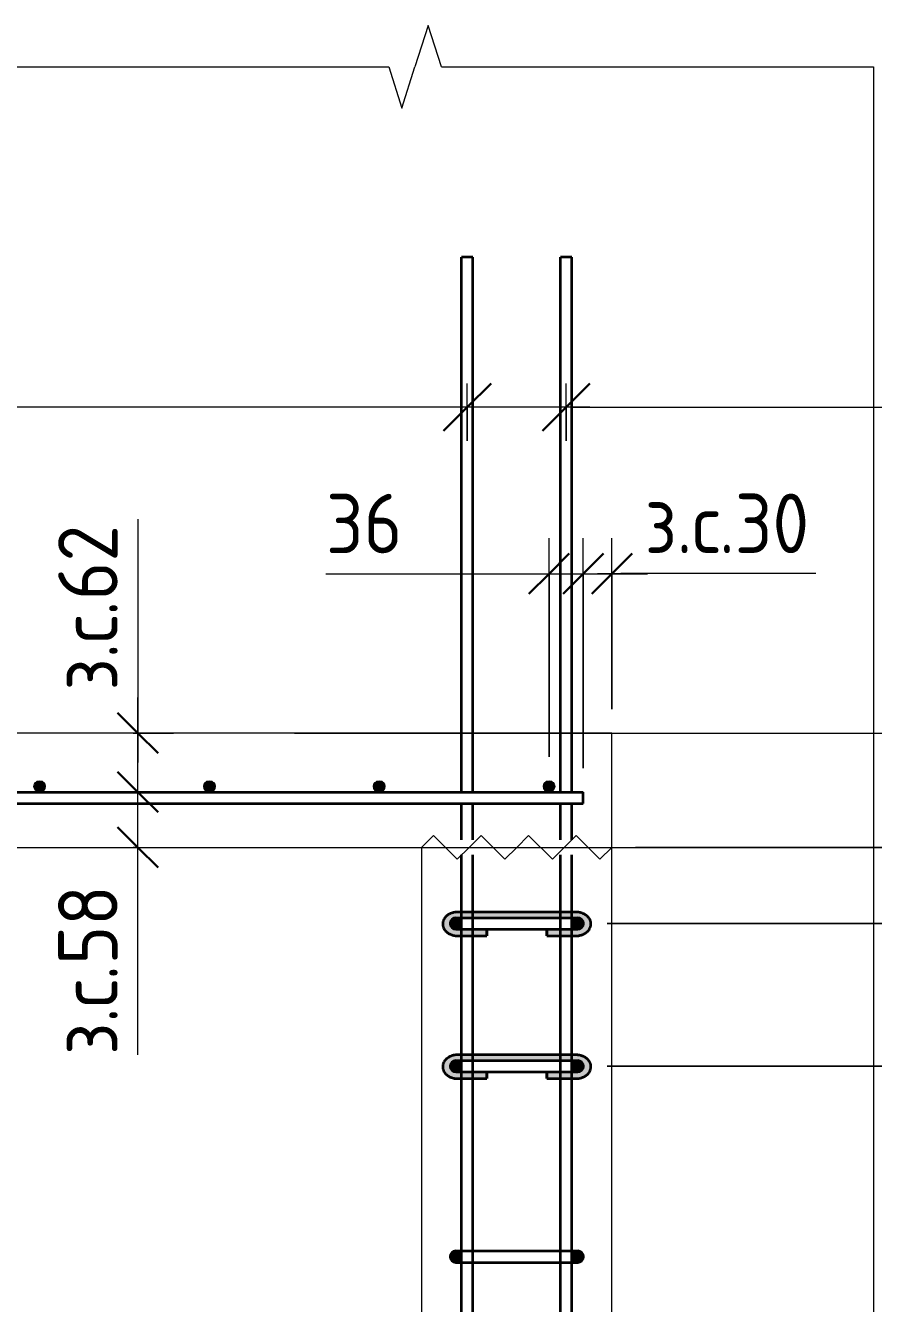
# Model space of a CAD drawing. Header units: millimetres. Extents: x 30199 to 68228, y -5153 to 33546.
# Drawn here: x 60460 to 61351, y 851 to 2193 of the extents above; entities that cross this region are included whole.
import ezdxf

# ---------------------------------------------------------------- set-up
doc = ezdxf.new("R2010")
doc.units = ezdxf.units.MM
for name, color, linetype, lineweight in [('AA_Dim', 7, 'Continuous', 9), ('AA_Dim-25', 7, 'Continuous', 9), ('AA_Linii', 7, 'Continuous', 9), ('AA_Oformlenie', 7, 'Continuous', 9), ('AA_Vinoska', 7, 'Continuous', 9), ('AA_Visotnaya otmetka', 7, 'Continuous', 9), ('AF_Perekritie_Опалубка', 253, 'Continuous', 20), ('AF_Stena_Опалубка', 253, 'Continuous', 20), ('KR_Armatura', 7, 'Continuous', 20), ('KR_Armatura_Tonkie', 7, 'Continuous', 20)]:
    doc.layers.add(name, color=color, linetype=linetype, lineweight=lineweight)
doc.styles.add('ISOCPEUR_1', font='isocpeur.TTF', dxfattribs={"width": 0.9, "height": 62.5})
doc.styles.add('ISOCPEUR_3', font='isocpeur.TTF', dxfattribs={"width": 0.85, "height": 62.5})
doc.dimstyles.new('00_Точн_3_знака__прозр__1', dxfattribs={"dimscale": 304.8, "dimtxt": 62.672186, "dimasz": 0.139436, "dimexe": 0.123031, "dimexo": 0.082021, "dimgap": 0.008202, "dimtad": 1, "dimdec": 3, "dimrnd": 0.001, "dimdsep": 46, "dimtxsty": 'ISOCPEUR_1', "dimblk1": 'OBLIQUE', "dimblk2": 'OBLIQUE', "dimsah": 1, "dimcen": 0.09, "dimdle": 0.123031, "dimazin": 0, "dimtfac": 1, "dimtdec": 4, "dimtix": 1, "dimtmove": 1, "dimatfit": 3, "dimfxl": 1, "dimtvp": 1, "dimtolj": 1, "dimtzin": 0, "dimlwd": 18, "dimlwe": 18, "dimarcsym": 2})
doc.dimstyles.new('05_Округл_1мм__прозр__1', dxfattribs={"dimscale": 304.8, "dimtxt": 62.672186, "dimasz": 0.139436, "dimexe": 0.123031, "dimexo": 0.082021, "dimgap": 0.008202, "dimtad": 1, "dimdec": 0, "dimdsep": 46, "dimtxsty": 'ISOCPEUR_1', "dimblk1": 'OBLIQUE', "dimblk2": 'OBLIQUE', "dimsah": 1, "dimcen": 0.09, "dimdle": 0.123031, "dimazin": 0, "dimtfac": 1, "dimtdec": 4, "dimtix": 1, "dimtmove": 0, "dimatfit": 3, "dimfxl": 1, "dimtvp": 1, "dimtolj": 1, "dimtzin": 0, "dimlwd": 18, "dimlwe": 18, "dimarcsym": 2})
doc.dimstyles.new('10_Раскладка_арматуры_с_засечками_2', dxfattribs={"dimscale": 304.8, "dimtxt": 0.18, "dimasz": 0.164042, "dimexe": 0.082021, "dimexo": 0, "dimgap": 0, "dimtad": 1, "dimdec": 3, "dimrnd": 0.001, "dimdsep": 46, "dimtxsty": 'ISOCPEUR_3', "dimblk1": 'OBLIQUE', "dimblk2": 'OBLIQUE', "dimsah": 1, "dimcen": 0.09, "dimdle": 0.082021, "dimazin": 0, "dimtfac": 1, "dimtdec": 4, "dimtix": 1, "dimtmove": 0, "dimatfit": 3, "dimfxl": 1, "dimtvp": 1, "dimtolj": 1, "dimtzin": 0, "dimlwd": 18, "dimlwe": 18, "dimarcsym": 2})

# ---------------------------------------------------------------- blocks, each defined once
blk = doc.blocks.new('261_Шпилька массив _НесАрм_РабПлоск_ - 8 А240-4151643-1-1 Армирование')
at = {"layer": 'KR_Armatura_Tonkie', "lineweight": 35}
for points in [[(-31386.9, 1238.2), (-31386.9, 1244), (-31390.6, 1244.2), (-31392.9, 1245.4), (-31393.9, 1246.6), (-31394.3, 1247.2), (-31395, 1249.6), (-31394.9, 1251), (-31394.5, 1252.3), (-31393.8, 1253.5), (-31392.6, 1254.8), (-31391.6, 1255.4), (-31390.6, 1255.8), (-31390.4, 1254.5), (-31389, 1254.8), (-31389, 1256), (-31386.9, 1256), (-31386.9, 1262), (-31393, 1261), (-31395.8, 1259.7), (-31398.9, 1257.2), (-31401.7, 1253.8), (-31402.9, 1249.5), (-31401.7, 1245.2), (-31398.2, 1241.5), (-31392.8, 1239), (-31388.5, 1238.4)], [(-31321.2, 1256), (-31263.1, 1256), (-31263.1, 1262), (-31386.9, 1261.9), (-31386.9, 1256), (-31353, 1256)], [(-31263.1, 1238.2), (-31256.1, 1239.4), (-31251.7, 1241.5), (-31248.3, 1245.2), (-31247.1, 1249.5), (-31248.3, 1253.8), (-31250.7, 1257.4), (-31255.5, 1260.5), (-31263.1, 1261.9), (-31263, 1256), (-31260.9, 1255.8), (-31260.9, 1254.8), (-31259.5, 1254.6), (-31259.4, 1255.8), (-31257.8, 1255.1), (-31256.1, 1253.6), (-31255.4, 1252.3), (-31255.1, 1251.2), (-31255, 1249.3), (-31255.2, 1248.3), (-31256.1, 1246.4), (-31256.9, 1245.6), (-31257.9, 1244.8), (-31259.4, 1244.2), (-31263.1, 1243.8), (-31263.1, 1239)], [(-31356.6, 1238.2), (-31356.6, 1244), (-31386.9, 1243.8), (-31386.9, 1238.2), (-31371.1, 1238.2)], [(-31386.9, 1237), (-31356.6, 1237.2), (-31356.6, 1238.2), (-31386.9, 1238.2), (-31386.9, 1237.2)], [(-31263.1, 1238.2), (-31263.1, 1244), (-31293.4, 1243.8), (-31293.4, 1238.2), (-31267.1, 1238.2)], [(-31293.4, 1237), (-31263.1, 1237.2), (-31263.1, 1238.2), (-31293.4, 1238.2), (-31293.4, 1237.2)], [(-31386.9, 1088.2), (-31386.9, 1094), (-31390.6, 1094.2), (-31392.9, 1095.4), (-31393.9, 1096.6), (-31394.3, 1097.2), (-31395, 1099.6), (-31394.9, 1101), (-31394.5, 1102.3), (-31393.8, 1103.5), (-31392.6, 1104.8), (-31391.6, 1105.4), (-31390.6, 1105.8), (-31390.4, 1104.5), (-31389, 1104.8), (-31389, 1106), (-31386.9, 1106), (-31386.9, 1112), (-31393, 1111), (-31395.8, 1109.7), (-31399.5, 1106.4), (-31401.7, 1103.8), (-31402.9, 1099.5), (-31401.7, 1095.2), (-31398.2, 1091.5), (-31392.8, 1089), (-31388.5, 1088.4)], [(-31296.9, 1106), (-31263.1, 1106), (-31263.1, 1112), (-31386.9, 1111.9), (-31386.9, 1106), (-31321.2, 1106)], [(-31263.1, 1088.2), (-31256.9, 1089.1), (-31251.7, 1091.5), (-31248.3, 1095.2), (-31247.1, 1099.5), (-31248.3, 1103.8), (-31250.7, 1107.4), (-31255.5, 1110.5), (-31263.1, 1111.9), (-31263, 1106), (-31260.9, 1105.8), (-31260.9, 1104.8), (-31259.5, 1104.6), (-31259.4, 1105.8), (-31257.8, 1105.1), (-31256.1, 1103.6), (-31255.4, 1102.3), (-31255.1, 1101.2), (-31255, 1099.3), (-31255.2, 1098.3), (-31256.1, 1096.4), (-31256.9, 1095.6), (-31257.9, 1094.8), (-31259.4, 1094.2), (-31263.1, 1093.8), (-31263.1, 1089)], [(-31371.1, 1088.2), (-31356.6, 1088.2), (-31356.6, 1094), (-31386.9, 1093.8), (-31386.9, 1088.2), (-31383.1, 1088.2)], [(-31383.1, 1087), (-31356.6, 1087.2), (-31356.6, 1088.2), (-31386.9, 1088.2), (-31386.9, 1087)], [(-31279.1, 1088.2), (-31263.1, 1088.2), (-31263.1, 1094), (-31293.4, 1093.8), (-31293.4, 1088.2), (-31287.6, 1088.2)], [(-31267.1, 1087), (-31263.1, 1087.2), (-31263.1, 1088.2), (-31293.4, 1088.2), (-31293.4, 1087), (-31279.1, 1087)]]:
    blk.add_hatch(color=256, dxfattribs=at).paths.add_polyline_path(points)
h = blk.add_hatch(color=256, dxfattribs=at)
h.paths.add_polyline_path([(-31386.9, 1237), (-31386.9, 1238.2), (-31393.8, 1239.4), (-31398.2, 1241.5), (-31395.8, 1239.4), (-31394.4, 1238.7), (-31393, 1238), (-31388.5, 1237.3)])
h.paths.add_polyline_path([(-31390.2, 1253.2), (-31389, 1253.6), (-31389, 1254.8), (-31390.4, 1254.3), (-31390.2, 1253.3)])
h = blk.add_hatch(color=256, dxfattribs=at)
h.paths.add_polyline_path([(-31263.1, 1237), (-31255.5, 1238.5), (-31250.7, 1241.6), (-31248.3, 1245.2), (-31251.7, 1241.5), (-31257.2, 1239), (-31263.1, 1238.2), (-31263.1, 1237.2)])
h.paths.add_polyline_path([(-31259.7, 1252.9), (-31259.7, 1254.5), (-31260.9, 1254.5), (-31260.9, 1253.3)])
h = blk.add_hatch(color=256, dxfattribs=at)
h.paths.add_polyline_path([(-31386.9, 1087), (-31386.9, 1088.2), (-31393, 1089.1), (-31398.4, 1091.7), (-31398.7, 1091.7), (-31394.4, 1088.7), (-31393, 1088), (-31388.5, 1087.3)])
h.paths.add_polyline_path([(-31390.2, 1103.2), (-31389, 1103.6), (-31389, 1104.8), (-31390.4, 1104.3), (-31390.2, 1103.3)])
h = blk.add_hatch(color=256, dxfattribs=at)
h.paths.add_polyline_path([(-31263.1, 1087), (-31255.5, 1088.5), (-31250.7, 1091.6), (-31248.3, 1095.2), (-31251.7, 1091.5), (-31257.2, 1089), (-31263.1, 1088.2), (-31263.1, 1087.2)])
h.paths.add_polyline_path([(-31259.7, 1102.9), (-31259.7, 1104.5), (-31260.9, 1104.5), (-31260.9, 1103.3)])
for p, q in [((-31383.1, 1262), (-31386.9, 1262)), ((-31371.1, 1262), (-31383.1, 1262)), ((-31279.1, 1262), (-31371.1, 1262)), ((-31267.1, 1262), (-31279.1, 1262)), ((-31263.1, 1262), (-31267.1, 1262)), ((-31386.9, 1237), (-31383.1, 1237)), ((-31383.1, 1237), (-31371.1, 1237)), ((-31371.1, 1237), (-31356.6, 1237)), ((-31356.6, 1243.8), (-31356.6, 1238.2)), ((-31356.6, 1237.2), (-31356.6, 1243.8)), ((-31356.6, 1238.2), (-31356.6, 1237)), ((-31293.4, 1243.8), (-31293.4, 1237.2)), ((-31293.4, 1238.2), (-31293.4, 1243.8)), ((-31293.4, 1237), (-31293.4, 1238.2)), ((-31293.4, 1237), (-31279.1, 1237)), ((-31279.1, 1237), (-31267.1, 1237)), ((-31267.1, 1237), (-31263.1, 1237)), ((-31383.1, 1112), (-31386.9, 1112)), ((-31371.1, 1112), (-31383.1, 1112)), ((-31279.1, 1112), (-31371.1, 1112)), ((-31267.1, 1112), (-31279.1, 1112)), ((-31263.1, 1112), (-31267.1, 1112)), ((-31356.6, 1093.8), (-31356.6, 1088.2)), ((-31356.6, 1087.2), (-31356.6, 1093.8)), ((-31356.6, 1088.2), (-31356.6, 1087)), ((-31293.4, 1093.8), (-31293.4, 1087.2)), ((-31293.4, 1088.2), (-31293.4, 1093.8)), ((-31293.4, 1087), (-31293.4, 1088.2)), ((-31386.9, 1087), (-31383.1, 1087)), ((-31383.1, 1087), (-31371.1, 1087)), ((-31371.1, 1087), (-31356.6, 1087)), ((-31293.4, 1087), (-31279.1, 1087)), ((-31279.1, 1087), (-31267.1, 1087)), ((-31267.1, 1087), (-31263.1, 1087))]:
    blk.add_line(p, q, dxfattribs=at)
at = {"layer": 'KR_Armatura_Tonkie', "lineweight": 35, "flags": 128}
for points in [[(-31386.9, 1262), (-31387.5, 1262), (-31388.1, 1262), (-31388.7, 1261.9), (-31389.3, 1261.9), (-31389.9, 1261.8), (-31390.4, 1261.7), (-31391, 1261.6), (-31391.6, 1261.5), (-31392.2, 1261.3), (-31392.7, 1261.2), (-31393.3, 1261), (-31393.8, 1260.8), (-31394.4, 1260.6), (-31394.9, 1260.4), (-31395.4, 1260.1), (-31395.9, 1259.9), (-31396.4, 1259.6), (-31396.9, 1259.3), (-31397.4, 1259), (-31397.9, 1258.7), (-31398.3, 1258.3), (-31398.7, 1258), (-31399.2, 1257.6), (-31399.6, 1257.2), (-31400, 1256.8), (-31400.3, 1256.4), (-31400.7, 1255.9), (-31401, 1255.5), (-31401.3, 1255), (-31401.6, 1254.5), (-31401.8, 1254), (-31402.1, 1253.5), (-31402.3, 1253), (-31402.5, 1252.4), (-31402.6, 1251.9), (-31402.7, 1251.3), (-31402.8, 1250.8), (-31402.9, 1250.2), (-31402.9, 1249.7), (-31402.9, 1249.5)], [(-31247.1, 1249.5), (-31247.1, 1250.1), (-31247.1, 1250.6), (-31247.2, 1251.2), (-31247.3, 1251.7), (-31247.5, 1252.3), (-31247.6, 1252.8), (-31247.8, 1253.4), (-31248, 1253.9), (-31248.3, 1254.4), (-31248.6, 1254.9), (-31248.9, 1255.3), (-31249.2, 1255.8), (-31249.5, 1256.2), (-31249.9, 1256.7), (-31250.3, 1257.1), (-31250.7, 1257.5), (-31251.1, 1257.9), (-31251.5, 1258.2), (-31252, 1258.6), (-31252.4, 1258.9), (-31252.9, 1259.2), (-31253.4, 1259.5), (-31253.9, 1259.8), (-31254.4, 1260), (-31254.9, 1260.3), (-31255.5, 1260.5), (-31256, 1260.7), (-31256.5, 1260.9), (-31257.1, 1261.1), (-31257.7, 1261.3), (-31258.2, 1261.4), (-31258.8, 1261.5), (-31259.4, 1261.7), (-31260, 1261.8), (-31260.5, 1261.8), (-31261.1, 1261.9), (-31261.7, 1261.9), (-31262.3, 1262), (-31262.9, 1262), (-31263.1, 1262)], [(-31402.9, 1249.5), (-31402.9, 1248.9), (-31402.8, 1248.4), (-31402.8, 1247.8), (-31402.6, 1247.3), (-31402.5, 1246.7), (-31402.3, 1246.2), (-31402.1, 1245.7), (-31401.9, 1245.1), (-31401.7, 1244.6), (-31401.4, 1244.1), (-31401.1, 1243.7), (-31400.8, 1243.2), (-31400.4, 1242.8), (-31400.1, 1242.3), (-31399.7, 1241.9), (-31399.3, 1241.5), (-31398.9, 1241.2), (-31398.4, 1240.8), (-31398, 1240.5), (-31397.5, 1240.1), (-31397, 1239.8), (-31396.6, 1239.5), (-31396.1, 1239.2), (-31395.6, 1239), (-31395, 1238.7), (-31394.5, 1238.5), (-31394, 1238.3), (-31393.4, 1238.1), (-31392.9, 1237.9), (-31392.3, 1237.7), (-31391.7, 1237.6), (-31391.2, 1237.5), (-31390.6, 1237.3), (-31390, 1237.3), (-31389.4, 1237.2), (-31388.8, 1237.1), (-31388.2, 1237.1), (-31387.7, 1237), (-31387.1, 1237), (-31386.9, 1237)], [(-31390.2, 1253.6), (-31389.9, 1253.6), (-31389.5, 1253.7), (-31389.2, 1253.8)], [(-31263.1, 1237), (-31262.5, 1237), (-31261.9, 1237.1), (-31261.3, 1237.1), (-31260.7, 1237.2), (-31260.1, 1237.2), (-31259.5, 1237.3), (-31258.9, 1237.4), (-31258.4, 1237.6), (-31257.8, 1237.7), (-31257.2, 1237.9), (-31256.7, 1238), (-31256.1, 1238.2), (-31255.6, 1238.4), (-31255.1, 1238.7), (-31254.5, 1238.9), (-31254, 1239.2), (-31253.5, 1239.4), (-31253, 1239.7), (-31252.6, 1240), (-31252.1, 1240.4), (-31251.6, 1240.7), (-31251.2, 1241.1), (-31250.8, 1241.4), (-31250.4, 1241.8), (-31250, 1242.2), (-31249.6, 1242.7), (-31249.3, 1243.1), (-31249, 1243.5), (-31248.7, 1244), (-31248.4, 1244.5), (-31248.1, 1245), (-31247.9, 1245.5), (-31247.7, 1246), (-31247.5, 1246.6), (-31247.4, 1247.1), (-31247.2, 1247.7), (-31247.1, 1248.2), (-31247.1, 1248.8), (-31247.1, 1249.4), (-31247.1, 1249.5)], [(-31260.9, 1253.8), (-31260.5, 1253.7), (-31260.2, 1253.7), (-31259.9, 1253.6)], [(-31386.9, 1112), (-31387.5, 1112), (-31388.1, 1112), (-31388.7, 1111.9), (-31389.3, 1111.9), (-31389.9, 1111.8), (-31390.4, 1111.7), (-31391, 1111.6), (-31391.6, 1111.5), (-31392.2, 1111.3), (-31392.7, 1111.2), (-31393.3, 1111), (-31393.8, 1110.8), (-31394.4, 1110.6), (-31394.9, 1110.4), (-31395.4, 1110.1), (-31395.9, 1109.9), (-31396.4, 1109.6), (-31396.9, 1109.3), (-31397.4, 1109), (-31397.9, 1108.7), (-31398.3, 1108.3), (-31398.7, 1108), (-31399.2, 1107.6), (-31399.6, 1107.2), (-31400, 1106.8), (-31400.3, 1106.4), (-31400.7, 1105.9), (-31401, 1105.5), (-31401.3, 1105), (-31401.6, 1104.5), (-31401.8, 1104), (-31402.1, 1103.5), (-31402.3, 1103), (-31402.5, 1102.4), (-31402.6, 1101.9), (-31402.7, 1101.3), (-31402.8, 1100.8), (-31402.9, 1100.2), (-31402.9, 1099.7), (-31402.9, 1099.5)], [(-31390.2, 1103.6), (-31389.9, 1103.6), (-31389.5, 1103.7), (-31389.2, 1103.8)], [(-31247.1, 1099.5), (-31247.1, 1100.1), (-31247.1, 1100.6), (-31247.2, 1101.2), (-31247.3, 1101.7), (-31247.5, 1102.3), (-31247.6, 1102.8), (-31247.8, 1103.4), (-31248, 1103.9), (-31248.3, 1104.4), (-31248.6, 1104.9), (-31248.9, 1105.3), (-31249.2, 1105.8), (-31249.5, 1106.2), (-31249.9, 1106.7), (-31250.3, 1107.1), (-31250.7, 1107.5), (-31251.1, 1107.9), (-31251.5, 1108.2), (-31252, 1108.6), (-31252.4, 1108.9), (-31252.9, 1109.2), (-31253.4, 1109.5), (-31253.9, 1109.8), (-31254.4, 1110), (-31254.9, 1110.3), (-31255.5, 1110.5), (-31256, 1110.7), (-31256.5, 1110.9), (-31257.1, 1111.1), (-31257.7, 1111.3), (-31258.2, 1111.4), (-31258.8, 1111.5), (-31259.4, 1111.7), (-31260, 1111.8), (-31260.5, 1111.8), (-31261.1, 1111.9), (-31261.7, 1111.9), (-31262.3, 1112), (-31262.9, 1112), (-31263.1, 1112)], [(-31260.9, 1103.8), (-31260.5, 1103.7), (-31260.2, 1103.7), (-31259.9, 1103.6)], [(-31402.9, 1099.5), (-31402.9, 1098.9), (-31402.8, 1098.4), (-31402.8, 1097.8), (-31402.6, 1097.3), (-31402.5, 1096.7), (-31402.3, 1096.2), (-31402.1, 1095.7), (-31401.9, 1095.1), (-31401.7, 1094.6), (-31401.4, 1094.1), (-31401.1, 1093.7), (-31400.8, 1093.2), (-31400.4, 1092.8), (-31400.1, 1092.3), (-31399.7, 1091.9), (-31399.3, 1091.5), (-31398.9, 1091.2), (-31398.4, 1090.8), (-31398, 1090.5), (-31397.5, 1090.1), (-31397, 1089.8), (-31396.6, 1089.5), (-31396.1, 1089.2), (-31395.6, 1089), (-31395, 1088.7), (-31394.5, 1088.5), (-31394, 1088.3), (-31393.4, 1088.1), (-31392.9, 1087.9), (-31392.3, 1087.7), (-31391.7, 1087.6), (-31391.2, 1087.5), (-31390.6, 1087.3), (-31390, 1087.3), (-31389.4, 1087.2), (-31388.8, 1087.1), (-31388.2, 1087.1), (-31387.7, 1087), (-31387.1, 1087), (-31386.9, 1087)], [(-31263.1, 1087), (-31262.5, 1087), (-31261.9, 1087.1), (-31261.3, 1087.1), (-31260.7, 1087.2), (-31260.1, 1087.2), (-31259.5, 1087.3), (-31258.9, 1087.4), (-31258.4, 1087.6), (-31257.8, 1087.7), (-31257.2, 1087.9), (-31256.7, 1088), (-31256.1, 1088.2), (-31255.6, 1088.4), (-31255.1, 1088.7), (-31254.5, 1088.9), (-31254, 1089.2), (-31253.5, 1089.4), (-31253, 1089.7), (-31252.6, 1090), (-31252.1, 1090.4), (-31251.6, 1090.7), (-31251.2, 1091.1), (-31250.8, 1091.4), (-31250.4, 1091.8), (-31250, 1092.2), (-31249.6, 1092.7), (-31249.3, 1093.1), (-31249, 1093.5), (-31248.7, 1094), (-31248.4, 1094.5), (-31248.1, 1095), (-31247.9, 1095.5), (-31247.7, 1096), (-31247.5, 1096.6), (-31247.4, 1097.1), (-31247.2, 1097.7), (-31247.1, 1098.2), (-31247.1, 1098.8), (-31247.1, 1099.4), (-31247.1, 1099.5)]]:
    blk.add_lwpolyline(points, dxfattribs=at)
blk = doc.blocks.new('011_Прямоугольник обрыва _ЭлУзла_ - 011_Прямоугольник обрыва _ЭлУзла_-4150616-1-1 Армирование')
at = {"layer": 'AA_Oformlenie'}
for p, q in [((-32368, 2150), (-31459.6, 2150)), ((-31404, 2150), (-30950.1, 2150)), ((-30950.1, 2150), (-30950.1, 784.7))]:
    blk.add_line(p, q, dxfattribs=at)
blk = doc.blocks.new('Последовательность узлов - 3мм масшт20 маскировка-904226-1-1 Армирование')
at = {"layer": 'AA_Oformlenie'}
for p, q in [((-32785.1, 1330), (-32772.6, 1342.5)), ((-32747.6, 1317.5), (-32772.6, 1342.5)), ((-32735.1, 1330), (-32722.6, 1342.5)), ((-32697.6, 1317.5), (-32722.6, 1342.5)), ((-32685.1, 1330), (-32672.6, 1342.5)), ((-32647.6, 1317.5), (-32672.6, 1342.5)), ((-32635.1, 1330), (-32622.6, 1342.5)), ((-32597.6, 1317.5), (-32622.6, 1342.5)), ((-32735.1, 1330), (-32747.6, 1317.5)), ((-32685.1, 1330), (-32697.6, 1317.5)), ((-32635.1, 1330), (-32647.6, 1317.5)), ((-32585.1, 1330), (-32597.6, 1317.5))]:
    blk.add_line(p, q, dxfattribs=at)
blk = doc.blocks.new('DIMBLOCK50-1-1 Армирование')
at = {"layer": 'AA_Dim-25', "lineweight": 18}
for p, q in [((60577.7, 1292.5), (60577.7, 1425.5)), ((60572.6, 1388), (60615.2, 1388)), ((60577.7, 1388), (60572.6, 1388)), ((60577.8, 1316.7), (60577.7, 1359)), ((60572.6, 1330), (60615.2, 1330)), ((60577.7, 1330), (60572.6, 1330)), ((60577.8, 1112), (60577.8, 1316.7))]:
    blk.add_line(p, q, dxfattribs=at)
at = {"layer": 'AA_Dim-25', "lineweight": 30}
for p, q in [((60577.7, 1388), (60556.4, 1409.3)), ((60577.7, 1388), (60598.9, 1366.8)), ((60577.7, 1330), (60556.4, 1351.3)), ((60577.7, 1330), (60598.9, 1308.8))]:
    blk.add_line(p, q, dxfattribs=at)
at = {"layer": 'AA_Dim-25', "color": 0, "lineweight": 18, "insert": (60493.9, 1112), "char_height": 62.5, "width": 215.687, "attachment_point": 1, "rotation": 90, "line_spacing_factor": 1.135194, "style": 'ISOCPEUR_1'}
blk.add_mtext('з.с.58', dxfattribs=at)
blk = doc.blocks.new('_Oblique')
at = {"color": 0, "linetype": 'ByBlock', "lineweight": -2}
blk.add_line((-0.5, -0.5), (0.5, 0.5), dxfattribs=at)
blk = doc.blocks.new('DIMBLOCK51-1-1 Армирование')
at = {"layer": 'AA_Dim-25', "lineweight": 18}
for p, q in [((61009.9, 1425), (61009.9, 1654.9)), ((61045.9, 1413), (61045.9, 1654.9)), ((60775.4, 1617.4), (60878.5, 1617.4)), ((60878.5, 1617.4), (61027.9, 1617.4)), ((60972.4, 1617.4), (61045.9, 1617.4)), ((61009.9, 1617.4), (61009.9, 1425)), ((61045.9, 1617.4), (61045.9, 1413))]:
    blk.add_line(p, q, dxfattribs=at)
at = {"layer": 'AA_Dim-25', "lineweight": 30}
for p, q in [((61009.9, 1617.4), (61031.2, 1638.7)), ((61045.9, 1617.4), (61067.2, 1638.7)), ((61009.9, 1617.4), (60988.7, 1596.2)), ((61045.9, 1617.4), (61024.7, 1596.2))]:
    blk.add_line(p, q, dxfattribs=at)
at = {"layer": 'AA_Dim-25', "color": 0, "lineweight": 18, "insert": (60775.4, 1701.4), "char_height": 62.5, "width": 93.654, "attachment_point": 1, "line_spacing_factor": 1.135194, "style": 'ISOCPEUR_1'}
blk.add_mtext('36', dxfattribs=at)
blk = doc.blocks.new('DIMBLOCK52-1-1 Армирование')
at = {"layer": 'AA_Dim-25', "lineweight": 18}
for p, q in [((61045.9, 1413), (61045.9, 1654.9)), ((61075.9, 1475), (61075.9, 1654.9)), ((61045.9, 1617.4), (61113.4, 1617.4)), ((61045.9, 1617.4), (61045.9, 1413)), ((61085.5, 1617.7), (61060.9, 1617.4)), ((61075.9, 1617.4), (61075.9, 1475)), ((61290.3, 1617.7), (61085.5, 1617.7))]:
    blk.add_line(p, q, dxfattribs=at)
at = {"layer": 'AA_Dim-25', "lineweight": 30}
for p, q in [((61045.9, 1617.4), (61067.2, 1638.7)), ((61075.9, 1617.4), (61097.2, 1638.7)), ((61045.9, 1617.4), (61024.7, 1596.2)), ((61075.9, 1617.4), (61054.7, 1596.2))]:
    blk.add_line(p, q, dxfattribs=at)
at = {"layer": 'AA_Dim-25', "color": 0, "lineweight": 18, "insert": (61110.5, 1701.6), "char_height": 62.5, "width": 215.687, "attachment_point": 1, "line_spacing_factor": 1.135194, "style": 'ISOCPEUR_1'}
blk.add_mtext('з.с.30', dxfattribs=at)
blk = doc.blocks.new('DIMBLOCK53-1-1 Армирование')
at = {"layer": 'AA_Dim-25', "lineweight": 18}
for p, q in [((60577.8, 1674.6), (60577.8, 1469.8)), ((60577.7, 1350.5), (60577.7, 1487.5)), ((60577.8, 1469.8), (60577.7, 1419)), ((60572.6, 1450), (60615.2, 1450)), ((60577.7, 1450), (60572.6, 1450)), ((60856.3, 1388), (60540.2, 1388)), ((60577.7, 1388), (60856.3, 1388))]:
    blk.add_line(p, q, dxfattribs=at)
at = {"layer": 'AA_Dim-25', "lineweight": 30}
for p, q in [((60577.7, 1450), (60556.4, 1471.3)), ((60577.7, 1450), (60598.9, 1428.8)), ((60577.7, 1388), (60556.4, 1409.3)), ((60577.7, 1388), (60598.9, 1366.8))]:
    blk.add_line(p, q, dxfattribs=at)
at = {"layer": 'AA_Dim-25', "color": 0, "lineweight": 18, "insert": (60493.9, 1494.8), "char_height": 62.5, "width": 215.687, "attachment_point": 1, "rotation": 90, "line_spacing_factor": 1.135194, "style": 'ISOCPEUR_1'}
blk.add_mtext('з.с.62', dxfattribs=at)
blk = doc.blocks.new('DIMBLOCK63-1-1 Армирование')
at = {"layer": 'AA_Dim-25', "lineweight": 30}
for p, q in [((60923.9, 1792.4), (60948.9, 1817.4)), ((61027.9, 1792.4), (61052.9, 1817.4)), ((60923.9, 1792.4), (60898.9, 1767.4)), ((61027.9, 1792.4), (61002.9, 1767.4))]:
    blk.add_line(p, q, dxfattribs=at)
at = {"layer": 'AA_Dim-25', "lineweight": 18}
for p, q in [((60923.9, 1757.1), (60923.9, 1817.4)), ((61027.9, 1757.1), (61027.9, 1817.4)), ((61052.9, 1792.4), (60923.9, 1792.4)), ((60923.9, 1792.4), (60923.9, 1757.1)), ((61027.9, 1792.4), (61027.9, 1757.1))]:
    blk.add_line(p, q, dxfattribs=at)
blk = doc.blocks.new('DIMBLOCK64-1-1 Армирование')
at = {"layer": 'AA_Dim-25', "lineweight": 30}
for p, q in [((59667.9, 1792.4), (59692.9, 1817.4)), ((60923.9, 1792.4), (60948.9, 1817.4)), ((59667.9, 1792.4), (59642.9, 1767.4)), ((60923.9, 1792.4), (60898.9, 1767.4))]:
    blk.add_line(p, q, dxfattribs=at)
at = {"layer": 'AA_Dim-25', "lineweight": 18}
for p, q in [((59667.9, 1757.1), (59667.9, 1817.4)), ((60923.9, 1757.1), (60923.9, 1817.4)), ((60923.9, 1792.4), (59667.9, 1792.4)), ((59667.9, 1792.4), (59667.9, 1757.1)), ((60923.9, 1792.4), (60923.9, 1757.1))]:
    blk.add_line(p, q, dxfattribs=at)
blk = doc.blocks.new('DIMBLOCK76-1-1 Армирование')
at = {"layer": 'AA_Dim-25', "lineweight": 30}
for p, q in [((61538.1, 1100), (61516.8, 1121.3)), ((61538.1, 1100), (61559.3, 1078.8)), ((61538.1, -2900), (61516.8, -2878.7)), ((61538.1, -2900), (61559.3, -2921.2))]:
    blk.add_line(p, q, dxfattribs=at)
at = {"layer": 'AA_Dim-25', "lineweight": 18}
for p, q in [((61071.1, 1100), (61575.6, 1100)), ((61538.1, 1100), (61071.1, 1100)), ((61538.1, -2900), (61538.1, 1100)), ((61071.1, -2900), (61575.6, -2900)), ((61538.1, -2900), (61071.1, -2900))]:
    blk.add_line(p, q, dxfattribs=at)
at = {"layer": 'AA_Dim-25', "color": 0, "lineweight": 18, "insert": (61454.1, -1117), "char_height": 62.5, "width": 520.77, "attachment_point": 1, "rotation": 90, "line_spacing_factor": 1.135194, "style": 'ISOCPEUR_1'}
blk.add_mtext('200х20=4000', dxfattribs=at)
blk = doc.blocks.new('DIMBLOCK77-1-1 Армирование')
at = {"layer": 'AA_Dim-25', "lineweight": 30}
for p, q in [((61538.1, 1250), (61516.8, 1271.3)), ((61538.1, 1250), (61559.3, 1228.8)), ((61538.1, 1100), (61516.8, 1121.3)), ((61538.1, 1100), (61559.3, 1078.8))]:
    blk.add_line(p, q, dxfattribs=at)
at = {"layer": 'AA_Dim-25', "lineweight": 18}
for p, q in [((61071.1, 1250), (61575.6, 1250)), ((61538.1, 1250), (61071.1, 1250)), ((61538.1, 1100), (61538.1, 1250)), ((61071.1, 1100), (61575.6, 1100)), ((61538.1, 1100), (61071.1, 1100))]:
    blk.add_line(p, q, dxfattribs=at)
at = {"layer": 'AA_Dim-25', "color": 0, "lineweight": 18, "insert": (61454.1, 1122.4), "char_height": 62.5, "width": 126.29, "attachment_point": 1, "rotation": 90, "line_spacing_factor": 1.135194, "style": 'ISOCPEUR_1'}
blk.add_mtext('150', dxfattribs=at)
blk = doc.blocks.new('DIMBLOCK78-1-1 Армирование')
at = {"layer": 'AA_Dim-25', "lineweight": 18}
for p, q in [((61538.1, 1250), (61538.1, 1367.5)), ((61100.9, 1330), (61575.6, 1330)), ((61538.1, 1330), (61100.9, 1330)), ((61071.1, 1250), (61575.6, 1250)), ((61538.1, 1250), (61071.1, 1250))]:
    blk.add_line(p, q, dxfattribs=at)
at = {"layer": 'AA_Dim-25', "lineweight": 30}
for p, q in [((61538.1, 1330), (61516.8, 1351.3)), ((61538.1, 1330), (61559.3, 1308.8)), ((61538.1, 1250), (61516.8, 1271.3)), ((61538.1, 1250), (61559.3, 1228.8))]:
    blk.add_line(p, q, dxfattribs=at)
at = {"layer": 'AA_Dim-25', "color": 0, "lineweight": 18, "insert": (61454.1, 1251), "char_height": 62.5, "width": 93.654, "attachment_point": 1, "rotation": 90, "line_spacing_factor": 1.135194, "style": 'ISOCPEUR_1'}
blk.add_mtext('80', dxfattribs=at)

msp = doc.modelspace()

# ---------------------------------------------------------------- hatches: boundary and pattern name
at = {"layer": 'KR_Armatura'}
h = msp.add_hatch(color=256, dxfattribs=at)
edge = h.paths.add_edge_path()
edge.add_arc((60474.4112, 1394), 6, 0, 360)
for points in [[(60471.4112, 1388.8038), (60477.4112, 1388.8038), (60480.4112, 1394), (60477.4112, 1399.1962), (60471.4112, 1399.1962), (60468.4112, 1394)], [(60649.9112, 1388.8038), (60655.9112, 1388.8038), (60658.9112, 1394), (60655.9112, 1399.1962), (60649.9112, 1399.1962), (60646.9112, 1394)], [(60828.4112, 1388.8038), (60834.4112, 1388.8038), (60837.4112, 1394), (60834.4112, 1399.1962), (60828.4112, 1399.1962), (60825.4112, 1394)], [(61006.9112, 1388.8038), (61012.9112, 1388.8038), (61015.9112, 1394), (61012.9112, 1399.1962), (61006.9112, 1399.1962), (61003.9112, 1394)], [(60911.946, 1244.0002), (60917.1421, 1247.0002), (60917.1421, 1253.0002), (60911.946, 1256.0002), (60906.7498, 1253.0002), (60906.7498, 1247.0002)], [(61040.0674, 1244.0002), (61045.2635, 1247.0002), (61045.2635, 1253.0002), (61040.0674, 1256.0002), (61034.8712, 1253.0002), (61034.8712, 1247.0002)], [(60911.946, 1094.0002), (60917.1421, 1097.0002), (60917.1421, 1103.0002), (60911.946, 1106.0002), (60906.7498, 1103.0002), (60906.7498, 1097.0002)], [(61040.0674, 1094.0002), (61045.2635, 1097.0002), (61045.2635, 1103.0002), (61040.0674, 1106.0002), (61034.8712, 1103.0002), (61034.8712, 1097.0002)], [(60911.946, 894.0002), (60917.1421, 897.0002), (60917.1421, 903.0002), (60911.946, 906.0002), (60906.7498, 903.0002), (60906.7498, 897.0002)], [(61040.0674, 894.0002), (61045.2635, 897.0002), (61045.2635, 903.0002), (61040.0674, 906.0002), (61034.8712, 903.0002), (61034.8712, 897.0002)]]:
    msp.add_hatch(color=256, dxfattribs=at).paths.add_polyline_path(points)
h = msp.add_hatch(color=256, dxfattribs=at)
edge = h.paths.add_edge_path()
edge.add_arc((60652.9112, 1394), 6, 0, 360)
h = msp.add_hatch(color=256, dxfattribs=at)
edge = h.paths.add_edge_path()
edge.add_arc((60831.4112, 1394), 6, 0, 360)
h = msp.add_hatch(color=256, dxfattribs=at)
edge = h.paths.add_edge_path()
edge.add_arc((61009.9112, 1394), 6, 0, 360)
h = msp.add_hatch(color=256, dxfattribs=at)
edge = h.paths.add_edge_path()
edge.add_arc((60911.946, 1250.0002), 6, 0, 360)
h = msp.add_hatch(color=256, dxfattribs=at)
edge = h.paths.add_edge_path()
edge.add_arc((61040.0674, 1250.0002), 6, 0, 360)
h = msp.add_hatch(color=256, dxfattribs=at)
edge = h.paths.add_edge_path()
edge.add_arc((60911.946, 1100.0002), 6, 0, 360)
h = msp.add_hatch(color=256, dxfattribs=at)
edge = h.paths.add_edge_path()
edge.add_arc((61040.0674, 1100.0002), 6, 0, 360)
h = msp.add_hatch(color=256, dxfattribs=at)
edge = h.paths.add_edge_path()
edge.add_arc((60911.946, 900.0002), 6, 0, 360)
h = msp.add_hatch(color=256, dxfattribs=at)
edge = h.paths.add_edge_path()
edge.add_arc((61040.0674, 900.0002), 6, 0, 360)

# ---------------------------------------------------------------- linework, layer by layer
at = {"layer": 'AA_Linii'}
msp.add_line((61034.0674, 1100.0002), (61046.0674, 1100.0002), dxfattribs=at)
at = {"layer": 'AA_Vinoska'}
for p, q in [((60882.9395, 2193.3251), (60868.8624, 2150)), ((60897.0167, 2150), (60882.9395, 2193.3251)), ((60841.3624, 2150), (60855.1124, 2106.6987)), ((60855.1124, 2106.6987), (60868.8624, 2150)), ((61033.1967, 1792.4743), (61363.5458, 1792.4743))]:
    msp.add_line(p, q, dxfattribs=at)
at = {"layer": 'AA_Visotnaya otmetka'}
for p, q in [((60742.3931, 1450), (61755.0397, 1450)), ((60742.3931, 1450), (60742.3931, 1450)), ((60782.1915, 1330), (61759.4617, 1330)), ((60782.1915, 1330), (60782.1915, 1330))]:
    msp.add_line(p, q, dxfattribs=at)
at = {"layer": 'AF_Perekritie_Опалубка'}
for p, q in [((60917.9112, 1450), (59673.9112, 1450)), ((60929.9112, 1450), (60917.9112, 1450)), ((61021.9112, 1450), (60929.9112, 1450)), ((61033.9112, 1450), (61021.9112, 1450)), ((61075.9112, 1450), (61033.9112, 1450)), ((61075.9112, 1330), (61075.9112, 1450)), ((59715.9112, 1330), (60875.9112, 1330))]:
    msp.add_line(p, q, dxfattribs=at)
at = {"layer": 'AF_Stena_Опалубка'}
for p, q in [((60875.9112, 1330), (60875.9112, -2950)), ((61075.9112, -2950), (61075.9112, 1330))]:
    msp.add_line(p, q, dxfattribs=at)
at = {"layer": 'KR_Armatura'}
for p, q in [((60471.4112, 1399.1962), (60468.4112, 1394)), ((60477.4112, 1399.1962), (60471.4112, 1399.1962)), ((60480.4112, 1394), (60477.4112, 1399.1962)), ((60649.9112, 1399.1962), (60646.9112, 1394)), ((60655.9112, 1399.1962), (60649.9112, 1399.1962)), ((60658.9112, 1394), (60655.9112, 1399.1962)), ((60828.4112, 1399.1962), (60825.4112, 1394)), ((60834.4112, 1399.1962), (60828.4112, 1399.1962)), ((60837.4112, 1394), (60834.4112, 1399.1962)), ((61006.9112, 1399.1962), (61003.9112, 1394)), ((61012.9112, 1399.1962), (61006.9112, 1399.1962)), ((61015.9112, 1394), (61012.9112, 1399.1962)), ((60468.4112, 1394), (60471.4112, 1388.8038)), ((60471.4112, 1388.8038), (60477.4112, 1388.8038)), ((60477.4112, 1388.8038), (60480.4112, 1394)), ((60646.9112, 1394), (60649.9112, 1388.8038)), ((60649.9112, 1388.8038), (60655.9112, 1388.8038)), ((60655.9112, 1388.8038), (60658.9112, 1394)), ((60825.4112, 1394), (60828.4112, 1388.8038)), ((60828.4112, 1388.8038), (60834.4112, 1388.8038)), ((60834.4112, 1388.8038), (60837.4112, 1394)), ((61003.9112, 1394), (61006.9112, 1388.8038)), ((61006.9112, 1388.8038), (61012.9112, 1388.8038)), ((61012.9112, 1388.8038), (61015.9112, 1394)), ((60911.946, 1256.0002), (60906.7498, 1253.0002)), ((60906.7498, 1253.0002), (60906.7498, 1247.0002)), ((60917.1421, 1253.0002), (60911.946, 1256.0002)), ((60917.1421, 1247.0002), (60917.1421, 1253.0002)), ((61040.0674, 1256.0002), (61034.8712, 1253.0002)), ((61034.8712, 1253.0002), (61034.8712, 1247.0002)), ((61045.2635, 1253.0002), (61040.0674, 1256.0002)), ((61045.2635, 1247.0002), (61045.2635, 1253.0002)), ((60906.7498, 1247.0002), (60911.946, 1244.0002)), ((60911.946, 1244.0002), (60917.1421, 1247.0002)), ((61034.8712, 1247.0002), (61040.0674, 1244.0002)), ((61040.0674, 1244.0002), (61045.2635, 1247.0002)), ((60911.946, 1106.0002), (60906.7498, 1103.0002)), ((60906.7498, 1103.0002), (60906.7498, 1097.0002)), ((60917.1421, 1103.0002), (60911.946, 1106.0002)), ((60917.1421, 1097.0002), (60917.1421, 1103.0002)), ((61040.0674, 1106.0002), (61034.8712, 1103.0002)), ((61034.8712, 1103.0002), (61034.8712, 1097.0002)), ((61045.2635, 1103.0002), (61040.0674, 1106.0002)), ((61045.2635, 1097.0002), (61045.2635, 1103.0002)), ((60906.7498, 1097.0002), (60911.946, 1094.0002)), ((60911.946, 1094.0002), (60917.1421, 1097.0002)), ((61034.8712, 1097.0002), (61040.0674, 1094.0002)), ((61040.0674, 1094.0002), (61045.2635, 1097.0002)), ((60911.946, 906.0002), (60906.7498, 903.0002)), ((60906.7498, 903.0002), (60906.7498, 897.0002)), ((60917.1421, 903.0002), (60911.946, 906.0002)), ((60917.1421, 897.0002), (60917.1421, 903.0002)), ((61040.0674, 906.0002), (61034.8712, 903.0002)), ((61034.8712, 903.0002), (61034.8712, 897.0002)), ((61045.2635, 903.0002), (61040.0674, 906.0002)), ((61045.2635, 897.0002), (61045.2635, 903.0002)), ((60906.7498, 897.0002), (60911.946, 894.0002)), ((60911.946, 894.0002), (60917.1421, 897.0002)), ((61034.8712, 897.0002), (61040.0674, 894.0002)), ((61040.0674, 894.0002), (61045.2635, 897.0002))]:
    msp.add_line(p, q, dxfattribs=at)
for centre in [(60474.4112, 1394), (60652.9112, 1394), (60831.4112, 1394), (61009.9112, 1394), (60911.946, 1250.0002), (61040.0674, 1250.0002), (60911.946, 1100.0002), (61040.0674, 1100.0002), (60911.946, 900.0002), (61040.0674, 900.0002)]:
    msp.add_circle(centre, 6, dxfattribs=at)
at = {"layer": 'KR_Armatura_Tonkie', "lineweight": 35}
for p, q in [((60929.9112, 1950), (60917.9112, 1950)), ((60917.9112, 1388), (60917.9112, 1950)), ((60929.9112, 1950), (60917.9112, 1950)), ((60917.9112, 1388), (60917.9112, 1950)), ((60929.9112, 1388), (60929.9112, 1950)), ((60929.9112, 1388), (60929.9112, 1950)), ((61033.9112, 1950), (61021.9112, 1950)), ((61021.9112, 1388), (61021.9112, 1950)), ((61033.9112, 1950), (61021.9112, 1950)), ((61021.9112, 1388), (61021.9112, 1950)), ((61033.9112, 1388), (61033.9112, 1950)), ((61033.9112, 1388), (61033.9112, 1950)), ((59545.9112, 1388), (61045.9112, 1388)), ((61045.9112, 1376), (61045.9112, 1388)), ((59545.9112, 1376), (61045.9112, 1376)), ((60917.9112, 1338), (60917.9112, 1376)), ((60917.9112, 1338), (60917.9112, 1376)), ((60929.9112, 1338), (60929.9112, 1376)), ((60929.9112, 1338), (60929.9112, 1376)), ((61021.9112, 1338), (61021.9112, 1376)), ((61021.9112, 1338), (61021.9112, 1376)), ((61033.9112, 1338), (61033.9112, 1376)), ((61033.9112, 1338), (61033.9112, 1376)), ((60917.9112, -2942), (60917.9112, 1322)), ((60917.9112, 1256.0002), (60917.9112, 1322)), ((60929.9112, -2942), (60929.9112, 1322)), ((60929.9112, -2942), (60929.9112, 1322)), ((61021.9112, -2942), (61021.9112, 1322)), ((61021.9112, -2942), (61021.9112, 1322)), ((61033.9112, -2942), (61033.9112, 1322)), ((61033.9112, 1256.0002), (61033.9112, 1322)), ((60911.946, 1256.0002), (60917.752, 1256.0002)), ((60917.752, 1256.0002), (60918.4088, 1256.0002)), ((60918.4088, 1256.0002), (60929.908, 1256.0002)), ((60929.946, 1256.0002), (60947.946, 1256.0002)), ((60947.946, 1256.0002), (61004.0674, 1256.0002)), ((61004.0674, 1256.0002), (61021.9204, 1256.0002)), ((61022.0674, 1256.0002), (61029.5232, 1256.0002)), ((61029.5232, 1256.0002), (61033.6046, 1256.0002)), ((61033.6046, 1256.0002), (61034.089, 1256.0002)), ((61034.089, 1256.0002), (61040.0674, 1256.0002)), ((60911.946, 1244.0002), (60917.752, 1244.0002)), ((60917.752, 1244.0002), (60918.4088, 1244.0002)), ((60917.9112, 1106.0002), (60917.9112, 1244.0002)), ((60918.4088, 1244.0002), (60929.908, 1244.0002)), ((60929.946, 1244.0002), (60947.946, 1244.0002)), ((60947.946, 1244.0002), (61004.0674, 1244.0002)), ((61004.0674, 1244.0002), (61021.9204, 1244.0002)), ((61022.0674, 1244.0002), (61033.6046, 1244.0002)), ((61033.6046, 1244.0002), (61034.089, 1244.0002)), ((61033.9112, 1106.0002), (61033.9112, 1244.0002)), ((61034.089, 1244.0002), (61040.0674, 1244.0002)), ((60911.946, 1106.0002), (60917.752, 1106.0002)), ((60917.752, 1106.0002), (60918.4088, 1106.0002)), ((60918.4088, 1106.0002), (60929.908, 1106.0002)), ((60929.946, 1106.0002), (60947.946, 1106.0002)), ((60947.946, 1106.0002), (61004.0674, 1106.0002)), ((61004.0674, 1106.0002), (61021.9204, 1106.0002)), ((61022.0674, 1106.0002), (61033.6046, 1106.0002)), ((61033.6046, 1106.0002), (61034.089, 1106.0002)), ((61034.089, 1106.0002), (61040.0674, 1106.0002)), ((60911.946, 1094.0002), (60917.752, 1094.0002)), ((60917.752, 1094.0002), (60918.4088, 1094.0002)), ((60917.9112, 906.0002), (60917.9112, 1094.0002)), ((60918.4088, 1094.0002), (60929.908, 1094.0002)), ((60929.946, 1094.0002), (60947.946, 1094.0002)), ((60947.946, 1094.0002), (61004.0674, 1094.0002)), ((61004.0674, 1094.0002), (61021.9204, 1094.0002)), ((61022.0674, 1094.0002), (61033.6046, 1094.0002)), ((61033.6046, 1094.0002), (61034.089, 1094.0002)), ((61033.9112, 906.0002), (61033.9112, 1094.0002)), ((61034.089, 1094.0002), (61040.0674, 1094.0002)), ((60911.946, 906.0002), (60917.752, 906.0002)), ((60917.752, 906.0002), (60918.4088, 906.0002)), ((60918.4088, 906.0002), (60929.908, 906.0002)), ((60929.946, 906.0002), (60947.946, 906.0002)), ((60947.946, 906.0002), (61004.0674, 906.0002)), ((61004.0674, 906.0002), (61021.9204, 906.0002)), ((61022.0674, 906.0002), (61033.6046, 906.0002)), ((61033.6046, 906.0002), (61034.089, 906.0002)), ((61034.089, 906.0002), (61040.0674, 906.0002)), ((60911.946, 894.0002), (60917.752, 894.0002)), ((60917.752, 894.0002), (60918.4088, 894.0002)), ((60917.9112, 706.0002), (60917.9112, 894.0002)), ((60918.4088, 894.0002), (60929.908, 894.0002)), ((60929.946, 894.0002), (60947.946, 894.0002)), ((60947.946, 894.0002), (61004.0674, 894.0002)), ((61004.0674, 894.0002), (61021.9204, 894.0002)), ((61022.0674, 894.0002), (61033.6046, 894.0002)), ((61033.6046, 894.0002), (61034.089, 894.0002)), ((61033.9112, 706.0002), (61033.9112, 894.0002)), ((61034.089, 894.0002), (61040.0674, 894.0002))]:
    msp.add_line(p, q, dxfattribs=at)
for centre, start, end in [((60911.946, 1250.0002), 90, 270), ((61040.0674, 1250.0002), 270, 90), ((60911.946, 1100.0002), 90, 270), ((61040.0674, 1100.0002), 270, 90), ((60911.946, 900.0002), 90, 270), ((61040.0674, 900.0002), 270, 90)]:
    msp.add_arc(centre, 6, start, end, dxfattribs=at)

# ---------------------------------------------------------------- block references
at = {"layer": 'AA_Oformlenie'}
for name, p in [('011_Прямоугольник обрыва _ЭлУзла_ - 011_Прямоугольник обрыва _ЭлУзла_-4150616-1-1 Армирование', (92300.9728, 0)), ('Последовательность узлов - 3мм масшт20 маскировка-904226-1-1 Армирование', (93660.9728, 0))]:
    msp.add_blockref(name, p, dxfattribs=at)
at = {"layer": 'KR_Armatura_Tonkie', "lineweight": 35}
msp.add_blockref('261_Шпилька массив _НесАрм_РабПлоск_ - 8 А240-4151643-1-1 Армирование', (92300.9728, 0), dxfattribs=at)

# ---------------------------------------------------------------- dimensions: what is measured, and where the dimension line sits
at = {"layer": 'AA_Dim', "lineweight": 18}
for base, p1, p2, override, picture, middle in [((59667.9112, 1792.4458), (60923.9112, 1757.0905), (59667.9112, 1757.0905), {"dimpost": '<>', "dimfxl": 1256}, 'DIMBLOCK64-1-1 Армирование', (60295.9112, 1823.6958)), ((60923.9112, 1792.4458), (61027.9112, 1757.0905), (60923.9112, 1757.0905), {"dimpost": '<>', "dimfxl": 104}, 'DIMBLOCK63-1-1 Армирование', (60975.9112, 1823.6958))]:
    dim = msp.add_linear_dim(base=base, p1=p1, p2=p2, dimstyle='10_Раскладка_арматуры_с_засечками_2', override=override, dxfattribs=at)
    dim.commit()
    dim.dimension.update_dxf_attribs({"geometry": picture, "text_midpoint": middle})
for base, p1, p2, override, picture, middle in [((60577.6613, 1450), (60831.2587, 1388), (60547.6092, 1450), {"dimpost": 'з.с.<>', "dimfxl": 290.346366}, 'DIMBLOCK53-1-1 Армирование', (60535.5393, 1602.6894)), ((60577.6613, 1388), (60547.6092, 1330), (60547.6092, 1388), {"dimpost": 'з.с.<>', "dimfxl": 58}, 'DIMBLOCK50-1-1 Армирование', (60535.5393, 1219.8425))]:
    dim = msp.add_linear_dim(base=base, p1=p1, p2=p2, angle=90, dimstyle='00_Точн_3_знака__прозр__1', override=override, dxfattribs=at)
    dim.commit()
    dim.dimension.update_dxf_attribs({"geometry": picture, "text_midpoint": middle, "dimtype": 160, "text_rotation": 90})
for base, p1, p2, override, picture, middle in [((61045.9112, 1617.4458), (61009.9112, 1400), (61045.9112, 1388), {"dimpost": '<>', "dimfxl": 37.947332}, 'DIMBLOCK51-1-1 Армирование', (60822.2432, 1659.6991)), ((61075.9112, 1617.4458), (61045.9112, 1388), (61075.9112, 1450), {"dimpost": 'з.с.<>', "dimfxl": 68.876701}, 'DIMBLOCK52-1-1 Армирование', (61218.3803, 1659.9611))]:
    dim = msp.add_linear_dim(base=base, p1=p1, p2=p2, dimstyle='00_Точн_3_знака__прозр__1', override=override, dxfattribs=at)
    dim.commit()
    dim.dimension.update_dxf_attribs({"geometry": picture, "text_midpoint": middle, "dimtype": 160})
for base, p1, p2, override, picture, middle in [((61538.0632, 1330), (61046.0674, 1250.0002), (61075.9112, 1330), {"dimpost": '<>', "dimfxl": 85.385138}, 'DIMBLOCK78-1-1 Армирование', (61504.3132, 1290.0001)), ((61538.0632, 1250.0002), (61046.0674, 1100.0002), (61046.0674, 1250.0002), {"dimpost": '<>', "dimfxl": 150}, 'DIMBLOCK77-1-1 Армирование', (61504.3132, 1175.0002)), ((61538.0632, 1100.0002), (61046.0674, -2899.9998), (61046.0674, 1100.0002), {"dimpost": '200х20=<>', "dimfxl": 4000}, 'DIMBLOCK76-1-1 Армирование', (61504.3132, -899.9998))]:
    dim = msp.add_linear_dim(base=base, p1=p1, p2=p2, angle=90, dimstyle='05_Округл_1мм__прозр__1', override=override, dxfattribs=at)
    dim.commit()
    dim.dimension.update_dxf_attribs({"geometry": picture, "text_midpoint": middle})

doc.saveas('drawing.dxf')
